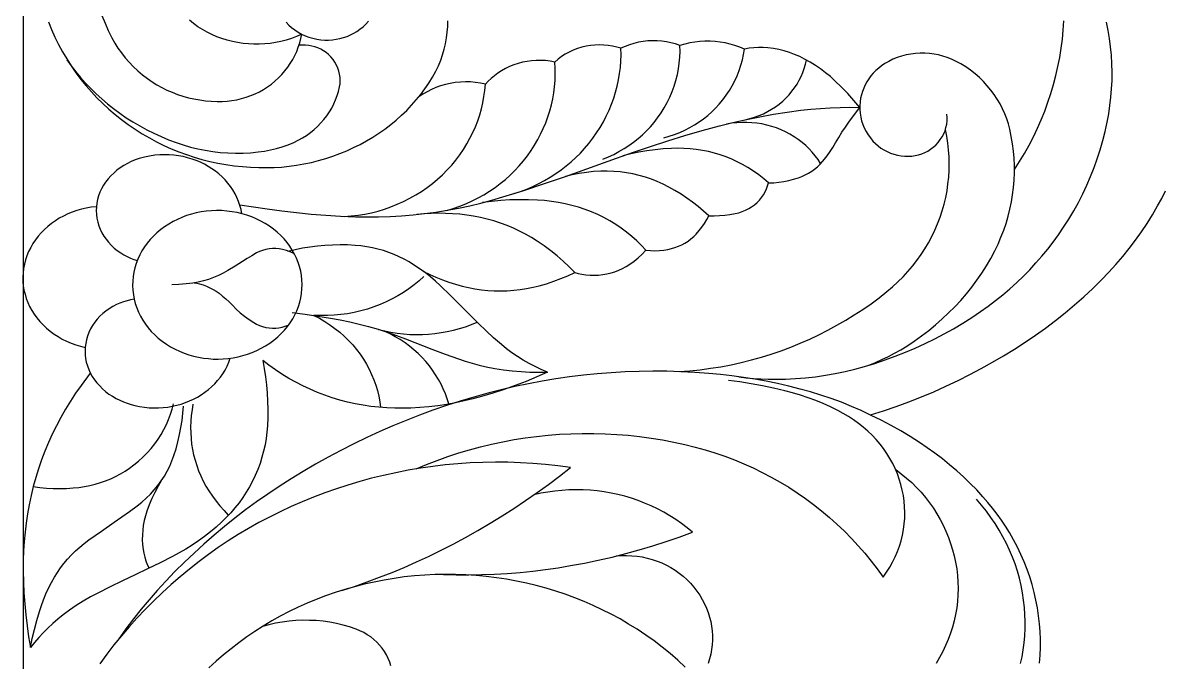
# Model space of a CAD drawing. Header units: millimetres. Extents: x 5940 to 9066, y 1327 to 3250.
# Drawn here: x 7742.9 to 8022.7, y 2785.8 to 2942.4 of the extents above; entities that cross this region are included whole.
import ezdxf

# ---------------------------------------------------------------- set-up
doc = ezdxf.new("R2010")
doc.units = ezdxf.units.MM
doc.layers.add('Default Layer', color=7, linetype='Continuous', lineweight=30)

msp = doc.modelspace()

# ---------------------------------------------------------------- linework, layer by layer
at = {"layer": 'Default Layer', "color": 18, "lineweight": 30, "true_color": 0x000000}
for points in [[(7743, 3127.92), (7743, 3125.28), (7743, 3125.28), (7743, 2881.54), (7743, 2881.54), (7743, 2878.29), (7743, 2878.29), (7743, 2834.91), (7743, 2834.91), (7743, 2544.54)], [(7749.24, 2942.62), (7749.98, 2940.76), (7750.79, 2938.92), (7751.68, 2937.1), (7752.64, 2935.32), (7753.67, 2933.56), (7754.77, 2931.84), (7755.93, 2930.16), (7757.17, 2928.51), (7757.17, 2928.51), (7758.41, 2926.97), (7759.72, 2925.47), (7761.08, 2924.02), (7762.5, 2922.62), (7763.98, 2921.26), (7765.52, 2919.95), (7767.1, 2918.7), (7768.74, 2917.49), (7770.44, 2916.34), (7772.18, 2915.24), (7773.96, 2914.2), (7773.96, 2914.2), (7775.7, 2913.26), (7777.48, 2912.39), (7779.29, 2911.58), (7781.13, 2910.83), (7783, 2910.15), (7784.9, 2909.53), (7786.82, 2908.97), (7788.76, 2908.48), (7790.73, 2908.06), (7792.71, 2907.7), (7794.71, 2907.41), (7796.73, 2907.19), (7798.75, 2907.03), (7800.79, 2906.95), (7800.79, 2906.95), (7802.64, 2906.93), (7804.5, 2906.98), (7806.35, 2907.09), (7808.19, 2907.27), (7810.02, 2907.52), (7811.83, 2907.84), (7813.63, 2908.23), (7815.42, 2908.68), (7815.42, 2908.68), (7817.18, 2909.19), (7818.92, 2909.77), (7820.62, 2910.4), (7822.3, 2911.09), (7823.95, 2911.83), (7825.56, 2912.63), (7827.14, 2913.49), (7828.68, 2914.4), (7828.68, 2914.4), (7830.2, 2915.37), (7831.66, 2916.4), (7833.08, 2917.47), (7834.44, 2918.59), (7835.75, 2919.76), (7837.01, 2920.97), (7838.21, 2922.23), (7839.35, 2923.53), (7840.44, 2924.86), (7841.46, 2926.24), (7842.42, 2927.65), (7843.32, 2929.1), (7844.15, 2930.58), (7844.15, 2930.58), (7844.78, 2931.89), (7845.34, 2933.22), (7845.81, 2934.57), (7846.22, 2935.93), (7846.54, 2937.3), (7846.79, 2938.69), (7846.96, 2940.08), (7847.06, 2941.47), (7847.08, 2942.87)], [(7762.32, 2944.19), (7763.06, 2942.35), (7763.87, 2940.52), (7764.75, 2938.71), (7764.75, 2938.71), (7765.46, 2937.45), (7766.24, 2936.21), (7767.09, 2935.02), (7768, 2933.86), (7768.97, 2932.75), (7770, 2931.68), (7771.1, 2930.65), (7772.25, 2929.67), (7773.46, 2928.75), (7773.46, 2928.75), (7774.59, 2927.96), (7775.76, 2927.23), (7776.97, 2926.56), (7778.22, 2925.95), (7779.5, 2925.39), (7780.8, 2924.89), (7782.13, 2924.45), (7783.49, 2924.07), (7784.87, 2923.76), (7786.27, 2923.51), (7787.68, 2923.31), (7789.11, 2923.19), (7790.55, 2923.13), (7790.55, 2923.13), (7791.76, 2923.14), (7792.97, 2923.22), (7794.17, 2923.37), (7795.35, 2923.57), (7796.51, 2923.85), (7797.65, 2924.18), (7798.76, 2924.57), (7799.85, 2925.02), (7800.9, 2925.54), (7801.92, 2926.1), (7802.9, 2926.73), (7803.83, 2927.41), (7804.72, 2928.14), (7804.72, 2928.14), (7805.58, 2928.93), (7806.39, 2929.76), (7807.14, 2930.63), (7807.84, 2931.52), (7808.48, 2932.45), (7809.06, 2933.41), (7809.58, 2934.39), (7810.04, 2935.4), (7810.44, 2936.42), (7810.78, 2937.47), (7811.05, 2938.54), (7811.26, 2939.62), (7811.26, 2939.62), (7810.02, 2939.07), (7808.76, 2938.59), (7807.47, 2938.19), (7806.17, 2937.84), (7804.86, 2937.57), (7803.53, 2937.37), (7802.2, 2937.23), (7800.87, 2937.16), (7799.53, 2937.16), (7798.2, 2937.23), (7796.88, 2937.36), (7795.57, 2937.55), (7794.27, 2937.81), (7792.98, 2938.14), (7791.72, 2938.53), (7790.48, 2938.99), (7789.27, 2939.51), (7788.08, 2940.1), (7786.93, 2940.75), (7785.82, 2941.46), (7784.75, 2942.23), (7784.75, 2942.23), (7783.74, 2943.04)], [(7985.97, 2906.44), (7987.23, 2908.41), (7988.43, 2910.41), (7989.56, 2912.44), (7990.62, 2914.49), (7991.61, 2916.57), (7992.54, 2918.67), (7993.39, 2920.8), (7994.18, 2922.94), (7994.9, 2925.11), (7995.54, 2927.3), (7996.12, 2929.5), (7996.62, 2931.72), (7996.62, 2931.72), (7997.05, 2933.94), (7997.41, 2936.16), (7997.71, 2938.4), (7997.93, 2940.63), (7998.09, 2942.88)], [(7807.42, 2942.55), (7808.08, 2941.87), (7808.79, 2941.23), (7809.56, 2940.65), (7810.37, 2940.13), (7811.22, 2939.66), (7812.11, 2939.25), (7813.04, 2938.91), (7814, 2938.62), (7814.98, 2938.4), (7815.98, 2938.25), (7815.98, 2938.25), (7816.92, 2938.19), (7817.86, 2938.19), (7818.79, 2938.25), (7819.71, 2938.37), (7820.62, 2938.56), (7821.51, 2938.8), (7822.37, 2939.09), (7823.21, 2939.45), (7824.02, 2939.86), (7824.8, 2940.32), (7825.54, 2940.84), (7825.54, 2940.84), (7826.3, 2941.45), (7827, 2942.11), (7827.64, 2942.8)], [(7918.41, 2855.71), (7920.2, 2855.49), (7921.99, 2855.31), (7923.79, 2855.19), (7925.6, 2855.12), (7927.41, 2855.09), (7927.41, 2855.09), (7929.87, 2855.14), (7932.33, 2855.26), (7934.77, 2855.46), (7937.21, 2855.73), (7939.64, 2856.08), (7942.05, 2856.5), (7944.44, 2856.99), (7946.81, 2857.56), (7949.17, 2858.21), (7949.17, 2858.21), (7951.73, 2858.99), (7954.26, 2859.83), (7956.76, 2860.74), (7959.23, 2861.71), (7961.66, 2862.75), (7964.06, 2863.84), (7966.43, 2865), (7968.75, 2866.21), (7971.04, 2867.49), (7973.28, 2868.82), (7975.48, 2870.21), (7977.63, 2871.66), (7977.63, 2871.66), (7979.51, 2873), (7981.33, 2874.38), (7983.11, 2875.8), (7984.84, 2877.27), (7986.52, 2878.79), (7988.15, 2880.34), (7989.72, 2881.94), (7991.24, 2883.58), (7992.71, 2885.26), (7994.12, 2886.97), (7995.47, 2888.72), (7996.77, 2890.51), (7998, 2892.33), (7998, 2892.33), (7999.28, 2894.34), (8000.48, 2896.37), (8001.62, 2898.43), (8002.68, 2900.52), (8003.68, 2902.64), (8004.61, 2904.78), (8005.47, 2906.94), (8006.26, 2909.12), (8006.97, 2911.33), (8007.61, 2913.55), (8008.18, 2915.79), (8008.68, 2918.05), (8008.68, 2918.05), (8009.06, 2920.09), (8009.37, 2922.14), (8009.61, 2924.19), (8009.78, 2926.24), (8009.87, 2928.3), (8009.89, 2930.35), (8009.84, 2932.4), (8009.72, 2934.45), (8009.52, 2936.49), (8009.25, 2938.53), (8008.92, 2940.56), (8008.51, 2942.57)], [(7885.09, 2909.01), (7886.44, 2909.57), (7887.76, 2910.19), (7889.03, 2910.87), (7890.27, 2911.6), (7891.46, 2912.37), (7892.61, 2913.2), (7893.72, 2914.07), (7894.77, 2914.99), (7895.78, 2915.96), (7896.73, 2916.97), (7897.63, 2918.02), (7898.47, 2919.11), (7898.47, 2919.11), (7899.33, 2920.34), (7900.12, 2921.61), (7900.83, 2922.9), (7901.48, 2924.22), (7902.05, 2925.56), (7902.56, 2926.92), (7902.98, 2928.31), (7903.34, 2929.71), (7903.61, 2931.12), (7903.82, 2932.55), (7903.94, 2933.98), (7903.99, 2935.42), (7903.96, 2936.87), (7903.96, 2936.87), (7902.87, 2937.24), (7901.76, 2937.53), (7900.64, 2937.76), (7899.5, 2937.92), (7898.36, 2938), (7897.21, 2938.01), (7896.07, 2937.96), (7894.94, 2937.83), (7893.81, 2937.64), (7892.71, 2937.37), (7891.62, 2937.04), (7890.55, 2936.63), (7889.51, 2936.16)], [(7900, 2914.24), (7901.34, 2914.62), (7902.64, 2915.07), (7903.92, 2915.57), (7905.16, 2916.13), (7906.37, 2916.75), (7907.53, 2917.41), (7908.66, 2918.14), (7909.74, 2918.91), (7910.78, 2919.73), (7911.77, 2920.6), (7912.71, 2921.51), (7913.6, 2922.47), (7913.6, 2922.47), (7914.5, 2923.56), (7915.34, 2924.68), (7916.11, 2925.83), (7916.81, 2927.01), (7917.45, 2928.22), (7918.02, 2929.46), (7918.51, 2930.72), (7918.93, 2932.01), (7919.28, 2933.31), (7919.56, 2934.63), (7919.76, 2935.96), (7919.76, 2935.96), (7918.62, 2936.45), (7917.45, 2936.87), (7916.26, 2937.22), (7915.05, 2937.5), (7913.83, 2937.71), (7912.59, 2937.85), (7911.35, 2937.92), (7910.1, 2937.92), (7908.86, 2937.85), (7907.62, 2937.71), (7906.39, 2937.5), (7905.17, 2937.22), (7903.96, 2936.87)], [(7753.73, 2933.35), (7754.78, 2931.87), (7755.89, 2930.43), (7757.05, 2929.02), (7758.27, 2927.65), (7759.55, 2926.31), (7760.88, 2925.02), (7762.25, 2923.77), (7763.68, 2922.57), (7765.16, 2921.4), (7765.16, 2921.4), (7766.7, 2920.26), (7768.28, 2919.17), (7769.91, 2918.13), (7771.58, 2917.15), (7773.28, 2916.22), (7775.03, 2915.35), (7776.81, 2914.54), (7778.62, 2913.78), (7780.47, 2913.08), (7780.47, 2913.08), (7782.22, 2912.49), (7784, 2911.98), (7785.8, 2911.54), (7787.62, 2911.18), (7789.45, 2910.89), (7791.3, 2910.68), (7793.15, 2910.54), (7795.02, 2910.48), (7796.88, 2910.5), (7798.75, 2910.6), (7800.62, 2910.77), (7800.62, 2910.77), (7802.12, 2910.98), (7803.61, 2911.26), (7805.08, 2911.62), (7806.52, 2912.04), (7807.93, 2912.54), (7809.31, 2913.11), (7809.31, 2913.11), (7810.4, 2913.63), (7811.45, 2914.21), (7812.45, 2914.84), (7813.41, 2915.53), (7814.32, 2916.26), (7815.18, 2917.04), (7815.98, 2917.87), (7816.73, 2918.74), (7816.73, 2918.74), (7817.42, 2919.65), (7818.05, 2920.58), (7818.62, 2921.54), (7819.13, 2922.53), (7819.58, 2923.54), (7819.96, 2924.57), (7820.28, 2925.62), (7820.53, 2926.69), (7820.53, 2926.69), (7820.66, 2927.48), (7820.7, 2928.26), (7820.67, 2929.05), (7820.56, 2929.82), (7820.38, 2930.58), (7820.12, 2931.32), (7819.8, 2932.05), (7819.4, 2932.74), (7818.94, 2933.41), (7818.4, 2934.04), (7817.81, 2934.64), (7817.81, 2934.64), (7817.23, 2935.12), (7816.6, 2935.56), (7815.94, 2935.93), (7815.24, 2936.25), (7814.51, 2936.52), (7813.76, 2936.72), (7812.99, 2936.86), (7812.21, 2936.95), (7811.42, 2936.96), (7810.62, 2936.92)], [(7796.08, 2897.86), (7802.78, 2896.85), (7802.78, 2896.85), (7806.36, 2896.35), (7809.96, 2895.92), (7813.57, 2895.56), (7817.18, 2895.27), (7820.81, 2895.05), (7824.43, 2894.9), (7824.43, 2894.9), (7827.27, 2894.85), (7830.1, 2894.87), (7832.92, 2894.97), (7835.74, 2895.13), (7838.55, 2895.36), (7841.36, 2895.67), (7844.15, 2896.04), (7846.93, 2896.49), (7849.69, 2897), (7852.44, 2897.58), (7855.16, 2898.24), (7857.87, 2898.96), (7860.56, 2899.75), (7860.56, 2899.75), (7865.7, 2901.37), (7870.81, 2903.05), (7875.89, 2904.8), (7875.89, 2904.8), (7888.42, 2909.24), (7888.42, 2909.24), (7892.59, 2910.7), (7896.78, 2912.11), (7900.98, 2913.48), (7900.98, 2913.48), (7905.19, 2914.78), (7909.41, 2916), (7913.67, 2917.16), (7913.67, 2917.16), (7916.95, 2917.99), (7920.25, 2918.74), (7923.57, 2919.41), (7926.91, 2920.01), (7930.26, 2920.54), (7933.63, 2920.98), (7933.63, 2920.98), (7936.02, 2921.25), (7938.42, 2921.45), (7940.82, 2921.6), (7943.23, 2921.69), (7945.64, 2921.73), (7948.05, 2921.7), (7948.05, 2921.7), (7946.62, 2923.4), (7945.13, 2925.06), (7943.58, 2926.67), (7941.97, 2928.23), (7941.97, 2928.23), (7940.84, 2929.23), (7939.67, 2930.19), (7938.44, 2931.1), (7937.18, 2931.96), (7935.87, 2932.78), (7934.52, 2933.53), (7934.52, 2933.53), (7933.32, 2934.13), (7932.09, 2934.66), (7930.83, 2935.13), (7929.53, 2935.52), (7928.22, 2935.85), (7926.88, 2936.1), (7925.52, 2936.29), (7925.52, 2936.29), (7924.36, 2936.38), (7923.2, 2936.39), (7922.05, 2936.32), (7920.9, 2936.18), (7919.76, 2935.96)], [(7863.31, 2900.58), (7864.88, 2901.11), (7866.41, 2901.7), (7867.91, 2902.34), (7869.38, 2903.04), (7870.8, 2903.8), (7872.19, 2904.61), (7873.53, 2905.47), (7874.83, 2906.38), (7876.09, 2907.34), (7877.29, 2908.35), (7878.45, 2909.4), (7879.56, 2910.5), (7880.61, 2911.65), (7881.61, 2912.84), (7881.61, 2912.84), (7882.6, 2914.13), (7883.53, 2915.45), (7884.4, 2916.8), (7885.2, 2918.18), (7885.93, 2919.58), (7886.6, 2921.01), (7887.2, 2922.46), (7887.73, 2923.93), (7888.2, 2925.41), (7888.6, 2926.91), (7888.93, 2928.43), (7889.19, 2929.96), (7889.37, 2931.5), (7889.49, 2933.05), (7889.54, 2934.6), (7889.51, 2936.16), (7889.51, 2936.16), (7888.48, 2936.46), (7887.43, 2936.7), (7886.37, 2936.87), (7885.29, 2936.97), (7884.22, 2937), (7883.14, 2936.96), (7882.06, 2936.85), (7880.99, 2936.68), (7880.99, 2936.68), (7879.91, 2936.41), (7878.85, 2936.08), (7877.82, 2935.69), (7876.83, 2935.23), (7875.88, 2934.71), (7874.98, 2934.14), (7874.12, 2933.5), (7873.31, 2932.81)], [(7950.27, 2858.53), (7951.9, 2859.19), (7953.49, 2859.9), (7955.05, 2860.66), (7956.59, 2861.47), (7958.09, 2862.33), (7959.55, 2863.23), (7959.55, 2863.23), (7961.4, 2864.45), (7963.2, 2865.73), (7964.94, 2867.06), (7966.62, 2868.44), (7968.25, 2869.87), (7969.82, 2871.34), (7971.33, 2872.86), (7972.78, 2874.43), (7974.17, 2876.04), (7975.5, 2877.69), (7976.76, 2879.39), (7977.95, 2881.12), (7979.08, 2882.89), (7980.14, 2884.69), (7981.13, 2886.53), (7981.13, 2886.53), (7981.93, 2888.19), (7982.66, 2889.88), (7983.32, 2891.58), (7983.91, 2893.29), (7984.42, 2895.03), (7984.86, 2896.77), (7985.23, 2898.53), (7985.52, 2900.3), (7985.74, 2902.07), (7985.89, 2903.86), (7985.96, 2905.64), (7985.96, 2907.43), (7985.88, 2909.22), (7985.73, 2911.01), (7985.5, 2912.79), (7985.19, 2914.57), (7984.82, 2916.35), (7984.82, 2916.35), (7984.47, 2917.63), (7984.06, 2918.89), (7983.58, 2920.13), (7983.03, 2921.34), (7982.42, 2922.54), (7981.73, 2923.7), (7980.99, 2924.83), (7980.18, 2925.94), (7980.18, 2925.94), (7979.3, 2927), (7978.36, 2928.02), (7977.36, 2928.99), (7976.3, 2929.91), (7975.18, 2930.78), (7974.02, 2931.59), (7972.8, 2932.35), (7971.53, 2933.04), (7971.53, 2933.04), (7970.53, 2933.51), (7969.49, 2933.92), (7968.43, 2934.26), (7967.35, 2934.54), (7966.25, 2934.75), (7965.13, 2934.9), (7964, 2934.98), (7962.86, 2934.99), (7962.86, 2934.99), (7961.7, 2934.92), (7960.55, 2934.77), (7959.42, 2934.55), (7958.31, 2934.26), (7957.23, 2933.9), (7956.18, 2933.47), (7955.16, 2932.97), (7954.19, 2932.41), (7954.19, 2932.41), (7953.41, 2931.9), (7952.69, 2931.34), (7952.01, 2930.74), (7951.37, 2930.1), (7950.79, 2929.42), (7950.27, 2928.71), (7950.27, 2928.71), (7949.8, 2927.97), (7949.38, 2927.2), (7949.02, 2926.42), (7948.71, 2925.61), (7948.45, 2924.79), (7948.26, 2923.96), (7948.26, 2923.96), (7948.11, 2923.03), (7948.04, 2922.09), (7948.04, 2921.16), (7948.12, 2920.24), (7948.27, 2919.32), (7948.49, 2918.42), (7948.78, 2917.53), (7949.15, 2916.66), (7949.58, 2915.81), (7950.08, 2914.99), (7950.65, 2914.2), (7951.28, 2913.44), (7951.28, 2913.44), (7951.88, 2912.82), (7952.53, 2912.26), (7953.23, 2911.74), (7953.98, 2911.28), (7954.76, 2910.87), (7955.58, 2910.52), (7956.43, 2910.23), (7957.31, 2910), (7958.21, 2909.84), (7958.21, 2909.84), (7959.07, 2909.75), (7959.92, 2909.73), (7960.77, 2909.78), (7961.61, 2909.9), (7962.42, 2910.08), (7963.22, 2910.33), (7963.98, 2910.64), (7964.72, 2911.01), (7965.41, 2911.44), (7966.06, 2911.93), (7966.67, 2912.48), (7966.67, 2912.48), (7967.26, 2913.11), (7967.78, 2913.79), (7968.23, 2914.5), (7968.62, 2915.23), (7968.94, 2915.99), (7969.18, 2916.77), (7969.35, 2917.57), (7969.44, 2918.37), (7969.46, 2919.19), (7969.4, 2920.01)], [(7846.8, 2896.47), (7848.41, 2896.95), (7849.99, 2897.5), (7851.53, 2898.11), (7853.04, 2898.78), (7854.51, 2899.51), (7855.93, 2900.31), (7857.32, 2901.15), (7858.65, 2902.06), (7859.94, 2903.02), (7861.18, 2904.03), (7862.37, 2905.09), (7863.5, 2906.21), (7864.57, 2907.37), (7864.57, 2907.37), (7865.6, 2908.6), (7866.57, 2909.85), (7867.48, 2911.14), (7868.33, 2912.45), (7869.11, 2913.79), (7869.83, 2915.16), (7870.49, 2916.54), (7871.08, 2917.95), (7871.61, 2919.38), (7872.07, 2920.83), (7872.46, 2922.29), (7872.79, 2923.77), (7873.05, 2925.25), (7873.24, 2926.75), (7873.36, 2928.26), (7873.41, 2929.77), (7873.39, 2931.29), (7873.31, 2932.81), (7873.31, 2932.81), (7872.17, 2933.01), (7871.03, 2933.14), (7869.89, 2933.2), (7868.76, 2933.18), (7867.62, 2933.1), (7866.51, 2932.95), (7865.4, 2932.73), (7864.32, 2932.45), (7863.25, 2932.1), (7862.22, 2931.69), (7861.21, 2931.21), (7860.24, 2930.67), (7859.31, 2930.07), (7859.31, 2930.07), (7858.49, 2929.46), (7857.71, 2928.81), (7856.98, 2928.13), (7856.29, 2927.4)], [(7919.99, 2918.68), (7921.14, 2918.95), (7922.27, 2919.29), (7923.36, 2919.69), (7924.42, 2920.14), (7925.45, 2920.65), (7926.44, 2921.22), (7927.39, 2921.84), (7928.3, 2922.51), (7929.16, 2923.23), (7929.97, 2924), (7929.97, 2924), (7930.73, 2924.8), (7931.43, 2925.64), (7932.08, 2926.51), (7932.67, 2927.41), (7933.2, 2928.33), (7933.68, 2929.28), (7934.1, 2930.25), (7934.46, 2931.24), (7934.76, 2932.25), (7934.99, 2933.28)], [(7821.76, 2894.99), (7823.43, 2895.11), (7825.1, 2895.3), (7826.75, 2895.57), (7828.38, 2895.9), (7829.99, 2896.31), (7831.58, 2896.79), (7833.14, 2897.33), (7834.68, 2897.95), (7834.68, 2897.95), (7836.23, 2898.65), (7837.74, 2899.42), (7839.21, 2900.24), (7840.63, 2901.13), (7842, 2902.07), (7843.32, 2903.06), (7844.58, 2904.11), (7845.79, 2905.21), (7846.94, 2906.36), (7848.03, 2907.55), (7849.06, 2908.8), (7850.02, 2910.08), (7850.02, 2910.08), (7850.92, 2911.4), (7851.75, 2912.75), (7852.51, 2914.13), (7853.21, 2915.53), (7853.83, 2916.95), (7854.4, 2918.39), (7854.89, 2919.86), (7855.31, 2921.34), (7855.66, 2922.84), (7855.94, 2924.35), (7856.15, 2925.87), (7856.29, 2927.4), (7856.29, 2927.4), (7855.08, 2927.65), (7853.85, 2927.82), (7852.62, 2927.92), (7851.38, 2927.95), (7850.15, 2927.9), (7848.91, 2927.77), (7847.69, 2927.57), (7847.69, 2927.57), (7846.49, 2927.29), (7845.31, 2926.95), (7844.16, 2926.54), (7843.05, 2926.06), (7841.98, 2925.52), (7840.94, 2924.92), (7839.96, 2924.25)], [(7925.71, 2903.2), (7926.95, 2903.25), (7928.19, 2903.36), (7929.41, 2903.54), (7930.63, 2903.78), (7931.82, 2904.08), (7932.99, 2904.45), (7932.99, 2904.45), (7933.86, 2904.78), (7934.7, 2905.16), (7935.5, 2905.59), (7936.26, 2906.07), (7936.99, 2906.59), (7937.67, 2907.16), (7938.31, 2907.77), (7938.9, 2908.42), (7938.9, 2908.42), (7939.79, 2909.52), (7940.63, 2910.66), (7941.41, 2911.83), (7942.13, 2913.02), (7942.13, 2913.02), (7942.89, 2914.32), (7943.68, 2915.6), (7944.51, 2916.86), (7944.51, 2916.86), (7945.38, 2918.09), (7946.26, 2919.3), (7946.26, 2919.3), (7948.05, 2921.7)], [(7938.45, 2907.93), (7937.83, 2908.89), (7937.15, 2909.8), (7936.41, 2910.69), (7935.63, 2911.53), (7934.79, 2912.34), (7933.9, 2913.11), (7932.96, 2913.84), (7932.96, 2913.84), (7931.96, 2914.52), (7930.93, 2915.15), (7929.86, 2915.72), (7928.75, 2916.22), (7927.62, 2916.67), (7926.46, 2917.05), (7925.27, 2917.37), (7924.07, 2917.63), (7922.85, 2917.83), (7921.62, 2917.95), (7920.38, 2918.02), (7919.14, 2918.02), (7917.89, 2917.95), (7916.64, 2917.81), (7915.4, 2917.6)], [(7903.79, 2856.99), (7906.36, 2857.18), (7908.92, 2857.44), (7911.47, 2857.78), (7914, 2858.18), (7916.51, 2858.66), (7919, 2859.21), (7921.48, 2859.82), (7923.93, 2860.51), (7926.35, 2861.26), (7928.75, 2862.08), (7931.13, 2862.97), (7931.13, 2862.97), (7933.46, 2863.93), (7935.77, 2864.94), (7938.03, 2866.01), (7940.26, 2867.13), (7942.45, 2868.32), (7944.6, 2869.56), (7946.71, 2870.85), (7948.78, 2872.2), (7950.8, 2873.6), (7952.77, 2875.05), (7954.7, 2876.56), (7954.7, 2876.56), (7956.08, 2877.72), (7957.39, 2878.94), (7958.65, 2880.19), (7959.85, 2881.49), (7960.99, 2882.83), (7962.06, 2884.2), (7963.08, 2885.62), (7964.02, 2887.06), (7964.9, 2888.54), (7965.72, 2890.06), (7966.46, 2891.6), (7967.13, 2893.17), (7967.74, 2894.77), (7967.74, 2894.77), (7968.27, 2896.38), (7968.73, 2898.01), (7969.11, 2899.64), (7969.43, 2901.29), (7969.67, 2902.95), (7969.85, 2904.61), (7969.95, 2906.28), (7969.98, 2907.95), (7969.93, 2909.62), (7969.82, 2911.29), (7969.63, 2912.95), (7969.37, 2914.61), (7969.04, 2916.27)], [(7796.6, 2895.64), (7796.39, 2896.68), (7796.12, 2897.69), (7795.78, 2898.68), (7795.38, 2899.64), (7794.92, 2900.56), (7794.39, 2901.46), (7793.81, 2902.32), (7793.18, 2903.14), (7792.49, 2903.93), (7791.75, 2904.68), (7790.97, 2905.38), (7790.14, 2906.05), (7789.27, 2906.67), (7788.36, 2907.24), (7787.42, 2907.77), (7786.44, 2908.24), (7785.42, 2908.67), (7784.38, 2909.04), (7783.31, 2909.36), (7782.22, 2909.63), (7781.1, 2909.84), (7779.96, 2909.98), (7778.81, 2910.07), (7777.64, 2910.1), (7776.46, 2910.06), (7775.27, 2909.95), (7775.27, 2909.95), (7773.97, 2909.76), (7772.7, 2909.5), (7771.45, 2909.16), (7771.45, 2909.16), (7770.45, 2908.81), (7769.48, 2908.41), (7768.54, 2907.95), (7767.64, 2907.44), (7766.78, 2906.88), (7765.96, 2906.28), (7765.19, 2905.62), (7764.47, 2904.92), (7763.8, 2904.18), (7763.8, 2904.18), (7763.2, 2903.41), (7762.66, 2902.61), (7762.2, 2901.78), (7761.81, 2900.92), (7761.48, 2900.05), (7761.23, 2899.15), (7761.05, 2898.24), (7760.94, 2897.33), (7760.91, 2896.4), (7760.96, 2895.47), (7761.08, 2894.54), (7761.08, 2894.54), (7761.27, 2893.62), (7761.54, 2892.72), (7761.88, 2891.85), (7762.29, 2891), (7762.77, 2890.18), (7763.31, 2889.39), (7763.91, 2888.64), (7764.57, 2887.92), (7765.3, 2887.25), (7766.07, 2886.62), (7766.91, 2886.04), (7766.91, 2886.04), (7767.67, 2885.58), (7768.46, 2885.16), (7769.28, 2884.79), (7770.12, 2884.46), (7770.99, 2884.18)], [(7911.03, 2895.16), (7912.34, 2895.14), (7913.64, 2895.18), (7914.95, 2895.28), (7916.24, 2895.45), (7917.52, 2895.68), (7917.52, 2895.68), (7918.39, 2895.89), (7919.24, 2896.17), (7920.05, 2896.5), (7920.82, 2896.89), (7921.55, 2897.34), (7922.23, 2897.84), (7922.87, 2898.39), (7923.45, 2898.99), (7923.98, 2899.63), (7924.45, 2900.31), (7924.45, 2900.31), (7924.84, 2901), (7925.19, 2901.72), (7925.47, 2902.45), (7925.71, 2903.2), (7925.71, 2903.2), (7924.51, 2904.22), (7923.27, 2905.2), (7921.97, 2906.11), (7920.62, 2906.98), (7920.62, 2906.98), (7919.33, 2907.72), (7918.01, 2908.39), (7916.66, 2909.01), (7915.27, 2909.57), (7913.86, 2910.06), (7912.42, 2910.49), (7910.96, 2910.85), (7909.48, 2911.15), (7907.98, 2911.39), (7906.47, 2911.55), (7904.95, 2911.65), (7903.42, 2911.69), (7901.89, 2911.65), (7901.89, 2911.65), (7899.87, 2911.52), (7897.87, 2911.32), (7895.88, 2911.05), (7893.9, 2910.7), (7891.94, 2910.28), (7890, 2909.79)], [(7895.61, 2886.69), (7896.72, 2886.61), (7897.83, 2886.59), (7898.94, 2886.64), (7900.05, 2886.74), (7900.05, 2886.74), (7900.97, 2886.88), (7901.87, 2887.09), (7902.75, 2887.35), (7903.6, 2887.67), (7904.42, 2888.04), (7905.21, 2888.47), (7905.96, 2888.94), (7906.67, 2889.47), (7907.34, 2890.05), (7907.95, 2890.67), (7907.95, 2890.67), (7908.68, 2891.5), (7909.35, 2892.37), (7909.97, 2893.28), (7910.53, 2894.21), (7911.03, 2895.16), (7911.03, 2895.16), (7909.76, 2896.31), (7908.45, 2897.4), (7907.09, 2898.46), (7905.69, 2899.46), (7904.25, 2900.42), (7902.76, 2901.33), (7901.24, 2902.19), (7901.24, 2902.19), (7899.86, 2902.9), (7898.43, 2903.54), (7896.98, 2904.11), (7895.5, 2904.6), (7893.98, 2905.03), (7892.45, 2905.38), (7890.9, 2905.67), (7889.33, 2905.87), (7887.74, 2906.01), (7886.15, 2906.07), (7884.55, 2906.05), (7884.55, 2906.05), (7882.79, 2905.95), (7881.04, 2905.78), (7879.31, 2905.53), (7877.59, 2905.2), (7875.89, 2904.8)], [(7950.69, 2846.37), (7953.85, 2847.37), (7956.98, 2848.44), (7960.08, 2849.57), (7963.15, 2850.78), (7966.18, 2852.05), (7969.17, 2853.39), (7972.13, 2854.79), (7975.05, 2856.26), (7975.05, 2856.26), (7977.83, 2857.74), (7980.58, 2859.27), (7983.29, 2860.85), (7985.96, 2862.49), (7985.96, 2862.49), (7988.55, 2864.15), (7991.09, 2865.87), (7993.57, 2867.65), (7996.01, 2869.48), (7998.38, 2871.37), (8000.7, 2873.32), (8002.97, 2875.31), (8005.17, 2877.36), (8007.31, 2879.46), (8007.31, 2879.46), (8009.1, 2881.31), (8010.83, 2883.2), (8012.49, 2885.14), (8014.09, 2887.11), (8015.62, 2889.13), (8017.08, 2891.18), (8018.48, 2893.27), (8019.8, 2895.4), (8021.06, 2897.56), (8021.06, 2897.56), (8022.06, 2899.41), (8022.99, 2901.27)], [(7878.18, 2881.26), (7879.03, 2881.04), (7879.9, 2880.86), (7879.9, 2880.86), (7880.93, 2880.7), (7881.97, 2880.61), (7883.01, 2880.59), (7884.04, 2880.63), (7885.07, 2880.74), (7886.08, 2880.91), (7887.08, 2881.15), (7888.05, 2881.45), (7889, 2881.81), (7889.92, 2882.24), (7890.81, 2882.72), (7891.66, 2883.27), (7891.66, 2883.27), (7892.72, 2884.05), (7893.74, 2884.88), (7894.7, 2885.77), (7895.61, 2886.69), (7895.61, 2886.69), (7894.52, 2887.88), (7893.37, 2889.02), (7892.17, 2890.1), (7890.9, 2891.13), (7889.59, 2892.11), (7888.22, 2893.03), (7886.8, 2893.89), (7885.34, 2894.69), (7883.83, 2895.43), (7882.28, 2896.11), (7882.28, 2896.11), (7880.71, 2896.71), (7879.11, 2897.24), (7877.49, 2897.7), (7875.84, 2898.09), (7874.18, 2898.42), (7872.5, 2898.68), (7870.8, 2898.87), (7869.1, 2898.99), (7869.1, 2898.99), (7866.83, 2899.07), (7864.57, 2899.08), (7862.3, 2899.01), (7860.04, 2898.87), (7857.79, 2898.65), (7855.54, 2898.37)], [(7760.9, 2897.37), (7759.68, 2897.22), (7758.47, 2897.02), (7757.3, 2896.75), (7756.15, 2896.42), (7755.02, 2896.03), (7753.93, 2895.58), (7752.88, 2895.08), (7751.86, 2894.52), (7750.89, 2893.91), (7749.95, 2893.26), (7749.06, 2892.55), (7748.22, 2891.8), (7747.43, 2891), (7746.7, 2890.16), (7746.02, 2889.27), (7745.4, 2888.35), (7744.84, 2887.39), (7744.34, 2886.39), (7744.34, 2886.39), (7743.91, 2885.37), (7743.56, 2884.33), (7743.29, 2883.28), (7743.09, 2882.23), (7742.97, 2881.17), (7742.92, 2880.11), (7742.94, 2879.05), (7743.04, 2878), (7743.2, 2876.95), (7743.45, 2875.92), (7743.76, 2874.9), (7744.14, 2873.89), (7744.59, 2872.91), (7745.11, 2871.95), (7745.7, 2871.01), (7746.36, 2870.11), (7747.09, 2869.23), (7747.88, 2868.4), (7747.88, 2868.4), (7748.73, 2867.61), (7749.62, 2866.87), (7750.56, 2866.17), (7751.55, 2865.54), (7752.57, 2864.95), (7753.64, 2864.42), (7754.74, 2863.95), (7755.87, 2863.54), (7757.03, 2863.18), (7758.21, 2862.89)], [(7790.4, 2896.42), (7789.14, 2896.38), (7787.89, 2896.27), (7786.66, 2896.09), (7785.44, 2895.85), (7784.24, 2895.55), (7783.07, 2895.18), (7781.92, 2894.76), (7780.81, 2894.27), (7779.73, 2893.73), (7778.68, 2893.13), (7777.68, 2892.47), (7776.72, 2891.76), (7775.8, 2891), (7775.8, 2891), (7774.93, 2890.18), (7774.13, 2889.33), (7773.39, 2888.43), (7772.72, 2887.5), (7772.11, 2886.54), (7771.57, 2885.55), (7771.11, 2884.53), (7770.71, 2883.49), (7770.38, 2882.43), (7770.13, 2881.35), (7769.95, 2880.26), (7769.85, 2879.15), (7769.82, 2878.03), (7769.82, 2878.03), (7769.88, 2876.92), (7770.01, 2875.81), (7770.21, 2874.72), (7770.49, 2873.65), (7770.84, 2872.59), (7771.27, 2871.56), (7771.76, 2870.55), (7772.32, 2869.57), (7772.95, 2868.62), (7773.65, 2867.7), (7774.41, 2866.82), (7775.23, 2865.98), (7776.12, 2865.19), (7776.12, 2865.19), (7777.09, 2864.41), (7778.1, 2863.7), (7779.14, 2863.06), (7780.22, 2862.47), (7781.32, 2861.95), (7782.45, 2861.5), (7783.61, 2861.1), (7784.78, 2860.77), (7785.97, 2860.5), (7787.18, 2860.29), (7788.39, 2860.15), (7789.6, 2860.06), (7790.83, 2860.04), (7792.04, 2860.09), (7793.26, 2860.19), (7794.47, 2860.36), (7795.67, 2860.59), (7796.85, 2860.88), (7798.01, 2861.24), (7799.16, 2861.66), (7800.28, 2862.14), (7801.37, 2862.68), (7802.43, 2863.28), (7803.46, 2863.95), (7804.45, 2864.68), (7805.4, 2865.47), (7805.4, 2865.47), (7806.26, 2866.28), (7807.06, 2867.13), (7807.79, 2868.01), (7808.46, 2868.93), (7809.06, 2869.89), (7809.6, 2870.87), (7810.07, 2871.88), (7810.47, 2872.91), (7810.8, 2873.96), (7811.05, 2875.03), (7811.24, 2876.12), (7811.34, 2877.22), (7811.38, 2878.32), (7811.38, 2878.32), (7811.33, 2879.43), (7811.21, 2880.53), (7811.02, 2881.61), (7810.75, 2882.68), (7810.41, 2883.73), (7810, 2884.76), (7809.52, 2885.76), (7808.97, 2886.74), (7808.35, 2887.69), (7807.68, 2888.6), (7806.93, 2889.48), (7806.13, 2890.32), (7805.26, 2891.12), (7805.26, 2891.12), (7804.32, 2891.89), (7803.34, 2892.6), (7802.31, 2893.25), (7801.25, 2893.85), (7800.14, 2894.39), (7799.01, 2894.86), (7797.84, 2895.28), (7796.65, 2895.63), (7795.43, 2895.92), (7794.2, 2896.15), (7792.95, 2896.31), (7791.68, 2896.4), (7790.4, 2896.42)], [(7841.12, 2881.47), (7842.64, 2880.75), (7844.18, 2880.08), (7845.76, 2879.47), (7847.35, 2878.9), (7848.98, 2878.39), (7850.62, 2877.94), (7850.62, 2877.94), (7852.17, 2877.57), (7853.73, 2877.27), (7855.31, 2877.04), (7856.89, 2876.88), (7858.48, 2876.78), (7860.07, 2876.75), (7861.66, 2876.79), (7863.24, 2876.9), (7864.82, 2877.07), (7866.39, 2877.31), (7867.96, 2877.62), (7869.5, 2877.99), (7869.5, 2877.99), (7871.3, 2878.51), (7873.07, 2879.1), (7874.81, 2879.75), (7876.51, 2880.47), (7878.18, 2881.26), (7878.18, 2881.26), (7876.79, 2882.67), (7875.35, 2884.02), (7873.84, 2885.32), (7872.29, 2886.57), (7870.68, 2887.77), (7869.01, 2888.92), (7869.01, 2888.92), (7867.6, 2889.81), (7866.15, 2890.64), (7864.67, 2891.41), (7863.15, 2892.12), (7861.59, 2892.77), (7860.01, 2893.35), (7858.39, 2893.88), (7856.75, 2894.34), (7855.09, 2894.73), (7853.41, 2895.06), (7851.71, 2895.33), (7849.99, 2895.52), (7849.99, 2895.52), (7848.24, 2895.66), (7846.49, 2895.74), (7844.74, 2895.76), (7842.99, 2895.72), (7841.24, 2895.62), (7839.49, 2895.46)], [(7809.36, 2885.91), (7808.47, 2886.3), (7807.55, 2886.63), (7806.6, 2886.88), (7806.6, 2886.88), (7805.77, 2887.03), (7804.95, 2887.1), (7804.12, 2887.1), (7803.3, 2887.03), (7802.49, 2886.88), (7801.7, 2886.67), (7800.94, 2886.38), (7800.2, 2886.03), (7800.2, 2886.03), (7799.03, 2885.37), (7797.88, 2884.69), (7796.76, 2883.98), (7796.76, 2883.98), (7794.96, 2882.82), (7793.13, 2881.7), (7793.13, 2881.7), (7792.02, 2881.07), (7790.86, 2880.51), (7789.67, 2880.01), (7788.45, 2879.57), (7787.2, 2879.2), (7785.92, 2878.9), (7784.62, 2878.67), (7784.62, 2878.67), (7782.91, 2878.45), (7781.19, 2878.31), (7779.47, 2878.24)], [(7808.96, 2871.45), (7812.09, 2871.04), (7815.21, 2870.58), (7818.33, 2870.08), (7818.33, 2870.08), (7820.69, 2869.65), (7823.04, 2869.16), (7825.37, 2868.61), (7827.68, 2868), (7829.97, 2867.33), (7832.24, 2866.61), (7834.49, 2865.83), (7836.71, 2865), (7836.71, 2865), (7843.2, 2862.47), (7843.2, 2862.47), (7846.44, 2861.24), (7849.72, 2860.07), (7849.72, 2860.07), (7851.37, 2859.53), (7853.05, 2859.03), (7854.74, 2858.58), (7856.44, 2858.18), (7856.44, 2858.18), (7858.57, 2857.77), (7860.71, 2857.43), (7862.86, 2857.17), (7865.02, 2856.98), (7867.19, 2856.86), (7869.36, 2856.82), (7871.54, 2856.85), (7871.54, 2856.85), (7869.98, 2857.49), (7868.46, 2858.2), (7866.98, 2858.96), (7865.55, 2859.78), (7864.15, 2860.65), (7862.8, 2861.58), (7861.49, 2862.56), (7860.23, 2863.6), (7860.23, 2863.6), (7858.31, 2865.28), (7856.44, 2867), (7854.6, 2868.76), (7852.82, 2870.56), (7852.82, 2870.56), (7850.31, 2873.1), (7847.76, 2875.61), (7845.18, 2878.1), (7845.18, 2878.1), (7844.02, 2879.16), (7842.81, 2880.18), (7841.57, 2881.16), (7840.28, 2882.09), (7838.95, 2882.98), (7837.58, 2883.83), (7837.58, 2883.83), (7836.39, 2884.5), (7835.16, 2885.12), (7833.89, 2885.68), (7832.6, 2886.18), (7831.28, 2886.62), (7829.94, 2887), (7828.58, 2887.31), (7827.19, 2887.57), (7825.8, 2887.76), (7824.38, 2887.89), (7824.38, 2887.89), (7822.53, 2887.99), (7820.67, 2888.02), (7818.81, 2887.98), (7816.96, 2887.88), (7815.11, 2887.72), (7813.28, 2887.49), (7811.45, 2887.19), (7809.64, 2886.84), (7807.84, 2886.42)], [(7784.93, 2878.73), (7785.26, 2878.7), (7785.6, 2878.65), (7785.6, 2878.65), (7786.25, 2878.5), (7786.25, 2878.5), (7787.11, 2878.23), (7787.95, 2877.91), (7788.76, 2877.53), (7788.76, 2877.53), (7789.53, 2877.11), (7790.28, 2876.65), (7791, 2876.15), (7791, 2876.15), (7791.88, 2875.48), (7792.71, 2874.77), (7793.51, 2874.03), (7794.27, 2873.25), (7794.27, 2873.25), (7795.21, 2872.3), (7796.21, 2871.39), (7797.26, 2870.53), (7798.37, 2869.72), (7799.52, 2868.97), (7799.52, 2868.97), (7800.22, 2868.59), (7800.94, 2868.26), (7801.7, 2868), (7802.49, 2867.81), (7803.29, 2867.68), (7803.29, 2867.68), (7804.09, 2867.63), (7804.89, 2867.64), (7805.68, 2867.72), (7806.46, 2867.86), (7807.22, 2868.07), (7807.96, 2868.34)], [(7841.2, 2880.26), (7840.02, 2879.21), (7838.8, 2878.21), (7837.52, 2877.27), (7836.19, 2876.38), (7834.82, 2875.55), (7833.41, 2874.78), (7831.95, 2874.07), (7830.46, 2873.42), (7828.93, 2872.83), (7828.93, 2872.83), (7827.36, 2872.3), (7825.77, 2871.85), (7824.16, 2871.47), (7822.53, 2871.16), (7820.89, 2870.93), (7819.23, 2870.77), (7817.57, 2870.69), (7815.9, 2870.68), (7814.23, 2870.74), (7814.23, 2870.74), (7815.6, 2870.03), (7816.92, 2869.26), (7818.19, 2868.44), (7819.41, 2867.56), (7820.58, 2866.63), (7821.7, 2865.65), (7822.76, 2864.62), (7823.76, 2863.54), (7824.69, 2862.41), (7825.57, 2861.25), (7825.57, 2861.25), (7826.38, 2860.05), (7827.12, 2858.82), (7827.79, 2857.56), (7828.4, 2856.28), (7828.94, 2854.98), (7829.42, 2853.65), (7829.82, 2852.31), (7830.15, 2850.95), (7830.42, 2849.58), (7830.61, 2848.2)], [(7770.24, 2874.74), (7769.34, 2874.57), (7768.45, 2874.35), (7767.58, 2874.07), (7766.73, 2873.76), (7765.9, 2873.39), (7765.9, 2873.39), (7764.98, 2872.92), (7764.11, 2872.39), (7763.29, 2871.82), (7762.52, 2871.19), (7761.81, 2870.52), (7761.15, 2869.8), (7760.54, 2869.05), (7760, 2868.26), (7759.53, 2867.43), (7759.12, 2866.58), (7758.78, 2865.69), (7758.78, 2865.69), (7758.51, 2864.78), (7758.32, 2863.87), (7758.2, 2862.95), (7758.16, 2862.03), (7758.2, 2861.11), (7758.3, 2860.19), (7758.48, 2859.28), (7758.74, 2858.39), (7759.06, 2857.51), (7759.46, 2856.65), (7759.93, 2855.81), (7759.93, 2855.81), (7760.48, 2854.99), (7761.09, 2854.21), (7761.75, 2853.47), (7762.46, 2852.77), (7763.22, 2852.11), (7764.03, 2851.49), (7764.89, 2850.93), (7765.79, 2850.41), (7766.72, 2849.95), (7766.72, 2849.95), (7767.61, 2849.57), (7768.51, 2849.24), (7769.43, 2848.94), (7770.37, 2848.69), (7770.37, 2848.69), (7771.53, 2848.44), (7772.7, 2848.26), (7773.86, 2848.14), (7775.02, 2848.09), (7776.17, 2848.09), (7777.31, 2848.16), (7778.44, 2848.29), (7779.55, 2848.48), (7780.64, 2848.72), (7781.71, 2849.02), (7782.76, 2849.37), (7783.78, 2849.78), (7784.77, 2850.24), (7785.73, 2850.74), (7786.66, 2851.3), (7787.55, 2851.9), (7788.39, 2852.56), (7789.2, 2853.25), (7789.96, 2853.99), (7790.67, 2854.77), (7791.33, 2855.59), (7791.94, 2856.45), (7792.49, 2857.35), (7792.98, 2858.29), (7793.41, 2859.26), (7793.77, 2860.27)], [(7847.29, 2849.05), (7846.92, 2850.3), (7846.48, 2851.53), (7845.97, 2852.74), (7845.41, 2853.92), (7844.78, 2855.08), (7844.1, 2856.22), (7843.35, 2857.33), (7842.55, 2858.4), (7841.69, 2859.45), (7841.69, 2859.45), (7840.78, 2860.46), (7839.81, 2861.42), (7838.78, 2862.34), (7837.71, 2863.22), (7836.59, 2864.04), (7835.42, 2864.81), (7834.2, 2865.53), (7832.95, 2866.2), (7831.66, 2866.81)], [(7871.54, 2856.85), (7868.91, 2855.69), (7866.26, 2854.59), (7863.57, 2853.56), (7860.85, 2852.6), (7858.1, 2851.7), (7855.33, 2850.87), (7855.33, 2850.87), (7853.22, 2850.29), (7851.09, 2849.79), (7848.95, 2849.34), (7846.8, 2848.95), (7844.62, 2848.63), (7842.44, 2848.37), (7840.25, 2848.17), (7838.05, 2848.04), (7838.05, 2848.04), (7836.08, 2847.98), (7834.11, 2847.99), (7832.15, 2848.07), (7830.19, 2848.23), (7828.25, 2848.45), (7826.32, 2848.74), (7824.4, 2849.09), (7822.5, 2849.52), (7820.62, 2850.01), (7818.76, 2850.57), (7816.93, 2851.19), (7815.12, 2851.88), (7813.34, 2852.64), (7813.34, 2852.64), (7811.56, 2853.48), (7809.81, 2854.37), (7808.1, 2855.32), (7806.43, 2856.33), (7804.81, 2857.4), (7803.24, 2858.52), (7801.71, 2859.69), (7801.71, 2859.69), (7802.08, 2857.71), (7802.39, 2855.72), (7802.63, 2853.73), (7802.81, 2851.73), (7802.92, 2849.73), (7802.97, 2847.72), (7802.96, 2845.72), (7802.88, 2843.71), (7802.88, 2843.71), (7802.75, 2842.15), (7802.55, 2840.59), (7802.29, 2839.05), (7801.94, 2837.51), (7801.53, 2835.99), (7801.05, 2834.49), (7800.5, 2833), (7799.88, 2831.53), (7799.88, 2831.53), (7799.21, 2830.13), (7798.47, 2828.77), (7797.68, 2827.43), (7796.82, 2826.12), (7795.9, 2824.84), (7794.91, 2823.6), (7793.87, 2822.4), (7792.78, 2821.24), (7791.62, 2820.11), (7791.62, 2820.11), (7790.28, 2818.89), (7788.88, 2817.72), (7787.44, 2816.6), (7785.95, 2815.52), (7784.42, 2814.49), (7782.85, 2813.5), (7781.24, 2812.57), (7779.6, 2811.69), (7779.6, 2811.69), (7776.56, 2810.15), (7773.51, 2808.66), (7770.43, 2807.2), (7770.43, 2807.2), (7767.36, 2805.74), (7764.31, 2804.25), (7761.28, 2802.73), (7761.28, 2802.73), (7759.49, 2801.77), (7757.74, 2800.75), (7756.03, 2799.68), (7754.38, 2798.55), (7752.78, 2797.36), (7752.78, 2797.36), (7751.49, 2796.34), (7750.26, 2795.27), (7749.07, 2794.17), (7747.92, 2793.03), (7746.83, 2791.85), (7745.79, 2790.63), (7744.8, 2789.38)], [(7759.4, 2856.62), (7757.18, 2853.6), (7757.18, 2853.6), (7755.84, 2851.68), (7754.57, 2849.73), (7753.36, 2847.75), (7752.21, 2845.75), (7751.13, 2843.72), (7750.12, 2841.66), (7749.18, 2839.57), (7748.3, 2837.47), (7747.49, 2835.34), (7746.75, 2833.19), (7746.08, 2831.02), (7745.48, 2828.83), (7745.48, 2828.83), (7744.94, 2826.61), (7744.47, 2824.38), (7744.06, 2822.13), (7743.73, 2819.88), (7743.45, 2817.62), (7743.25, 2815.36), (7743.11, 2813.09), (7743.04, 2810.82), (7743.04, 2810.82), (7743.03, 2808.13), (7743.08, 2805.44), (7743.2, 2802.75), (7743.39, 2800.07), (7743.64, 2797.39), (7743.96, 2794.71), (7744.34, 2792.04), (7744.8, 2789.38), (7744.8, 2789.38), (7745.24, 2791.61), (7745.75, 2793.82), (7746.33, 2796.03), (7746.98, 2798.21), (7746.98, 2798.21), (7747.46, 2799.66), (7748, 2801.1), (7748.59, 2802.51), (7749.24, 2803.91), (7749.94, 2805.28), (7750.7, 2806.64), (7750.7, 2806.64), (7751.41, 2807.8), (7752.18, 2808.92), (7753, 2810.01), (7753.88, 2811.06), (7754.82, 2812.08), (7755.81, 2813.06), (7756.85, 2814), (7757.93, 2814.9), (7759.07, 2815.75), (7759.07, 2815.75), (7762.17, 2817.93), (7765.31, 2820.07), (7765.31, 2820.07), (7767.22, 2821.38), (7769.1, 2822.72), (7770.94, 2824.09), (7770.94, 2824.09), (7772.08, 2825.01), (7773.16, 2825.96), (7774.18, 2826.97), (7775.13, 2828.02), (7776.02, 2829.11), (7776.85, 2830.24), (7777.61, 2831.4), (7778.3, 2832.6), (7778.91, 2833.84), (7779.46, 2835.1), (7779.93, 2836.39), (7779.93, 2836.39), (7780.46, 2838.09), (7780.93, 2839.8), (7781.34, 2841.53), (7781.68, 2843.27), (7781.95, 2845.01), (7782.16, 2846.77), (7782.3, 2848.53)], [(7992.11, 2785.54), (7992.25, 2787.48), (7992.32, 2789.42), (7992.32, 2791.36), (7992.25, 2793.3), (7992.1, 2795.23), (7991.88, 2797.16), (7991.59, 2799.08), (7991.23, 2800.99), (7990.79, 2802.9), (7990.29, 2804.79), (7989.71, 2806.67), (7989.06, 2808.53), (7988.34, 2810.37), (7987.55, 2812.2), (7986.69, 2814.01), (7985.76, 2815.8), (7984.76, 2817.56), (7984.76, 2817.56), (7983.8, 2819.1), (7982.79, 2820.6), (7981.72, 2822.08), (7980.61, 2823.53), (7979.45, 2824.95), (7978.24, 2826.34), (7978.24, 2826.34), (7976.71, 2827.99), (7975.13, 2829.6), (7973.5, 2831.16), (7971.82, 2832.68), (7970.08, 2834.16), (7968.3, 2835.59), (7966.48, 2836.98), (7964.6, 2838.32), (7962.68, 2839.61), (7962.68, 2839.61), (7960.41, 2841.06), (7958.09, 2842.45), (7955.73, 2843.78), (7953.32, 2845.05), (7950.88, 2846.26), (7948.4, 2847.42), (7948.4, 2847.42), (7945.98, 2848.46), (7943.53, 2849.45), (7941.04, 2850.36), (7938.53, 2851.21), (7935.98, 2852), (7933.41, 2852.71), (7933.41, 2852.71), (7930.67, 2853.41), (7927.91, 2854.04), (7925.13, 2854.61), (7922.34, 2855.12), (7919.54, 2855.57), (7916.72, 2855.95), (7913.9, 2856.28), (7911.06, 2856.54), (7911.06, 2856.54), (7907.64, 2856.79), (7904.21, 2856.96), (7900.79, 2857.05), (7897.36, 2857.08), (7893.94, 2857.03), (7890.52, 2856.9), (7887.11, 2856.71), (7883.71, 2856.44), (7880.31, 2856.1), (7876.92, 2855.69), (7873.54, 2855.2), (7870.18, 2854.65), (7866.83, 2854.02), (7863.5, 2853.32), (7860.18, 2852.55), (7856.89, 2851.7), (7856.89, 2851.7), (7853.48, 2850.75), (7850.09, 2849.74), (7846.74, 2848.66), (7843.41, 2847.51), (7840.11, 2846.3), (7836.85, 2845.03), (7833.61, 2843.69), (7830.41, 2842.29), (7830.41, 2842.29), (7827.19, 2840.81), (7824.01, 2839.26), (7820.86, 2837.66), (7817.76, 2836), (7814.69, 2834.29), (7811.66, 2832.52), (7808.67, 2830.69), (7805.73, 2828.81), (7805.73, 2828.81), (7802.95, 2826.95), (7800.22, 2825.04), (7797.53, 2823.08), (7794.9, 2821.07), (7792.32, 2819.01), (7789.79, 2816.9), (7787.31, 2814.74), (7784.88, 2812.54), (7782.51, 2810.28), (7780.2, 2807.99), (7777.94, 2805.64), (7777.94, 2805.64), (7775.87, 2803.39), (7773.86, 2801.1), (7771.91, 2798.77), (7770.02, 2796.39), (7768.2, 2793.98), (7766.44, 2791.53)], [(7839.29, 2833.14), (7841.86, 2834.22), (7844.46, 2835.24), (7847.09, 2836.18), (7849.74, 2837.05), (7852.41, 2837.85), (7855.11, 2838.57), (7857.82, 2839.23), (7860.56, 2839.81), (7863.31, 2840.32), (7866.07, 2840.75), (7868.85, 2841.11), (7871.64, 2841.4), (7874.43, 2841.62), (7877.24, 2841.76), (7880.04, 2841.83), (7882.85, 2841.83), (7885.67, 2841.75), (7888.48, 2841.6), (7891.28, 2841.37), (7894.09, 2841.07), (7896.88, 2840.69), (7899.67, 2840.24), (7902.45, 2839.72), (7905.21, 2839.12), (7905.21, 2839.12), (7907.69, 2838.5), (7910.14, 2837.82), (7912.56, 2837.07), (7914.95, 2836.25), (7917.31, 2835.36), (7919.63, 2834.4), (7921.91, 2833.38), (7924.16, 2832.29), (7926.36, 2831.14), (7928.52, 2829.93), (7930.64, 2828.65), (7932.71, 2827.31), (7934.73, 2825.91), (7936.7, 2824.45), (7936.7, 2824.45), (7938.68, 2822.89), (7940.6, 2821.27), (7942.46, 2819.61), (7944.27, 2817.89), (7946.01, 2816.13), (7947.69, 2814.33), (7949.31, 2812.47), (7950.86, 2810.58), (7952.35, 2808.64), (7953.77, 2806.66), (7953.77, 2806.66), (7954.61, 2807.85), (7955.38, 2809.07), (7956.09, 2810.32), (7956.72, 2811.6), (7957.28, 2812.9), (7957.76, 2814.22), (7958.17, 2815.56), (7958.51, 2816.91), (7958.77, 2818.28), (7958.96, 2819.66), (7959.06, 2821.05), (7959.1, 2822.44), (7959.05, 2823.84), (7958.92, 2825.24), (7958.92, 2825.24), (7958.73, 2826.6), (7958.46, 2827.95), (7958.13, 2829.29), (7957.73, 2830.61), (7957.26, 2831.92), (7956.72, 2833.21), (7956.12, 2834.48), (7956.12, 2834.48), (7955.44, 2835.72), (7954.7, 2836.92), (7953.89, 2838.1), (7953.02, 2839.23), (7952.08, 2840.32), (7951.08, 2841.37), (7950.01, 2842.38), (7950.01, 2842.38), (7948.89, 2843.34), (7947.72, 2844.26), (7946.51, 2845.13), (7945.26, 2845.95), (7943.97, 2846.72), (7942.64, 2847.45), (7942.64, 2847.45), (7940.87, 2848.32), (7939.08, 2849.14), (7937.25, 2849.89), (7935.39, 2850.59), (7933.5, 2851.22), (7931.59, 2851.79), (7929.65, 2852.3), (7929.65, 2852.3), (7926.92, 2852.94), (7924.17, 2853.5), (7921.41, 2854), (7918.63, 2854.43), (7915.84, 2854.8)], [(7745.48, 2828.83), (7747.1, 2828.62), (7748.73, 2828.46), (7750.36, 2828.37), (7752, 2828.34), (7753.64, 2828.37), (7755.27, 2828.47), (7755.27, 2828.47), (7756.64, 2828.61), (7758, 2828.81), (7759.33, 2829.07), (7760.65, 2829.4), (7761.94, 2829.79), (7763.21, 2830.23), (7764.45, 2830.74), (7765.65, 2831.3), (7766.83, 2831.92), (7767.96, 2832.59), (7769.06, 2833.32), (7770.12, 2834.1), (7770.12, 2834.1), (7771.27, 2835.04), (7772.36, 2836.04), (7773.39, 2837.08), (7774.36, 2838.17), (7775.26, 2839.3), (7775.26, 2839.3), (7776.07, 2840.43), (7776.82, 2841.59), (7777.49, 2842.78), (7778.1, 2844), (7778.64, 2845.24), (7779.11, 2846.51), (7779.51, 2847.79), (7779.84, 2849.1)], [(7784.62, 2849.04), (7784.39, 2847.63), (7784.21, 2846.21), (7784.1, 2844.8), (7784.05, 2843.37), (7784.07, 2841.95), (7784.07, 2841.95), (7784.14, 2840.59), (7784.29, 2839.24), (7784.5, 2837.9), (7784.78, 2836.58), (7785.12, 2835.26), (7785.53, 2833.96), (7786.01, 2832.68), (7786.54, 2831.41), (7787.15, 2830.17), (7787.81, 2828.95), (7788.54, 2827.75), (7788.54, 2827.75), (7789.38, 2826.5), (7790.28, 2825.27), (7791.23, 2824.08), (7792.23, 2822.92), (7793.28, 2821.8)], [(7821.08, 2803.36), (7824.2, 2804.37), (7827.3, 2805.45), (7830.37, 2806.59), (7833.41, 2807.78), (7836.42, 2809.03), (7839.4, 2810.34), (7842.35, 2811.71), (7845.26, 2813.13), (7845.26, 2813.13), (7848.36, 2814.72), (7851.43, 2816.37), (7854.45, 2818.07), (7857.44, 2819.82), (7860.38, 2821.62), (7863.28, 2823.48), (7866.14, 2825.38), (7868.96, 2827.34), (7871.73, 2829.34), (7874.46, 2831.4), (7877.14, 2833.5), (7877.14, 2833.5), (7874.08, 2833.91), (7871.02, 2834.23), (7867.95, 2834.48), (7864.88, 2834.66), (7861.8, 2834.76), (7858.73, 2834.78), (7855.65, 2834.72), (7852.58, 2834.59), (7849.52, 2834.39), (7846.46, 2834.1), (7843.41, 2833.75), (7840.37, 2833.31), (7837.34, 2832.8), (7834.33, 2832.22), (7831.33, 2831.56), (7831.33, 2831.56), (7828.4, 2830.84), (7825.49, 2830.05), (7822.61, 2829.19), (7819.76, 2828.27), (7816.95, 2827.28), (7814.16, 2826.22), (7811.41, 2825.1), (7808.7, 2823.91), (7806.02, 2822.66), (7803.39, 2821.35), (7800.79, 2819.98), (7798.23, 2818.54), (7795.72, 2817.05), (7793.25, 2815.49), (7790.83, 2813.87), (7788.45, 2812.2), (7786.12, 2810.47), (7786.12, 2810.47), (7783.78, 2808.62), (7781.48, 2806.73), (7779.25, 2804.8), (7777.07, 2802.81), (7774.95, 2800.78), (7772.89, 2798.71), (7770.89, 2796.6), (7768.95, 2794.44), (7767.07, 2792.24), (7765.26, 2790.01), (7763.5, 2787.73), (7761.82, 2785.42)], [(7956.87, 2832.98), (7958.23, 2831.96), (7959.53, 2830.89), (7960.78, 2829.78), (7961.96, 2828.61), (7963.09, 2827.41), (7964.16, 2826.16), (7965.16, 2824.87), (7966.1, 2823.54), (7966.97, 2822.17), (7967.77, 2820.77), (7968.51, 2819.34), (7968.51, 2819.34), (7969.18, 2817.87), (7969.78, 2816.38), (7970.32, 2814.88), (7970.79, 2813.35), (7971.2, 2811.81), (7971.53, 2810.26), (7971.53, 2810.26), (7971.8, 2808.66), (7971.99, 2807.06), (7972.11, 2805.46), (7972.15, 2803.86), (7972.11, 2802.27), (7971.99, 2800.68), (7971.8, 2799.09), (7971.54, 2797.52), (7971.2, 2795.95), (7970.78, 2794.4), (7970.3, 2792.87), (7969.74, 2791.36), (7969.1, 2789.86), (7968.4, 2788.39), (7967.62, 2786.94), (7966.77, 2785.51)], [(7776.92, 2830.37), (7776.06, 2828.9), (7775.27, 2827.4), (7774.55, 2825.88), (7773.9, 2824.33), (7773.32, 2822.77), (7773.32, 2822.77), (7772.96, 2821.63), (7772.67, 2820.48), (7772.45, 2819.31), (7772.3, 2818.14), (7772.21, 2816.97), (7772.2, 2815.79), (7772.26, 2814.61), (7772.38, 2813.44), (7772.38, 2813.44), (7772.55, 2812.48), (7772.78, 2811.54), (7773.07, 2810.61), (7773.43, 2809.7), (7773.85, 2808.8)], [(7846.01, 2807.26), (7849.14, 2807.19), (7852.27, 2807.18), (7855.41, 2807.24), (7858.54, 2807.36), (7861.66, 2807.55), (7864.78, 2807.8), (7867.89, 2808.11), (7870.99, 2808.49), (7874.09, 2808.94), (7877.17, 2809.45), (7877.17, 2809.45), (7880.58, 2810.08), (7883.97, 2810.79), (7887.33, 2811.56), (7890.68, 2812.4), (7894, 2813.32), (7897.29, 2814.3), (7900.56, 2815.34), (7903.81, 2816.46), (7907.02, 2817.64), (7907.02, 2817.64), (7905.71, 2818.72), (7904.34, 2819.75), (7902.94, 2820.73), (7901.49, 2821.65), (7899.99, 2822.52), (7898.46, 2823.34), (7896.88, 2824.1), (7896.88, 2824.1), (7895.31, 2824.79), (7893.71, 2825.41), (7892.08, 2825.96), (7890.43, 2826.45), (7888.76, 2826.88), (7887.08, 2827.24), (7885.38, 2827.53), (7883.67, 2827.76), (7881.95, 2827.92), (7880.22, 2828.01), (7878.49, 2828.04), (7876.76, 2828), (7875.03, 2827.89), (7873.3, 2827.71), (7871.58, 2827.47), (7869.86, 2827.16), (7868.16, 2826.78)], [(7987.44, 2785.44), (7987.81, 2787.13), (7988.1, 2788.84), (7988.33, 2790.55), (7988.49, 2792.28), (7988.58, 2794.01), (7988.59, 2795.74), (7988.54, 2797.48), (7988.41, 2799.22), (7988.41, 2799.22), (7988.21, 2801.03), (7987.94, 2802.82), (7987.59, 2804.6), (7987.17, 2806.37), (7986.68, 2808.12), (7986.11, 2809.85), (7985.47, 2811.56), (7984.77, 2813.25), (7983.99, 2814.91), (7983.14, 2816.54), (7982.22, 2818.15), (7981.24, 2819.73), (7980.19, 2821.28), (7979.07, 2822.8), (7977.89, 2824.28), (7976.65, 2825.73)], [(7888.31, 2811.82), (7889.61, 2811.92), (7890.9, 2811.94), (7892.19, 2811.89), (7893.47, 2811.76), (7894.73, 2811.57), (7895.97, 2811.31), (7897.19, 2810.98), (7898.38, 2810.58), (7899.54, 2810.12), (7900.67, 2809.59), (7901.76, 2809.01), (7902.81, 2808.35), (7903.82, 2807.64), (7904.78, 2806.87), (7905.68, 2806.04), (7905.68, 2806.04), (7906.57, 2805.13), (7907.38, 2804.19), (7908.13, 2803.21), (7908.82, 2802.21), (7909.43, 2801.18), (7909.98, 2800.12), (7910.47, 2799.05), (7910.88, 2797.96), (7911.23, 2796.85), (7911.51, 2795.73), (7911.72, 2794.59), (7911.86, 2793.45), (7911.93, 2792.31), (7911.94, 2791.16), (7911.87, 2790.01), (7911.73, 2788.87), (7911.52, 2787.73), (7911.24, 2786.59), (7910.9, 2785.47)], [(7905.29, 2784.62), (7903.46, 2786.29), (7901.57, 2787.91), (7899.63, 2789.48), (7897.63, 2790.99), (7895.58, 2792.45), (7893.48, 2793.86), (7893.48, 2793.86), (7891.4, 2795.15), (7889.29, 2796.39), (7887.13, 2797.56), (7884.94, 2798.66), (7882.72, 2799.71), (7880.46, 2800.68), (7878.18, 2801.59), (7875.86, 2802.44), (7873.52, 2803.22), (7871.15, 2803.93), (7868.75, 2804.58), (7866.34, 2805.15), (7863.91, 2805.66), (7861.46, 2806.11), (7858.99, 2806.48), (7856.51, 2806.78), (7854.02, 2807.02), (7851.51, 2807.18), (7849, 2807.27), (7846.48, 2807.3), (7843.96, 2807.25), (7841.43, 2807.13), (7838.91, 2806.93), (7836.38, 2806.67), (7836.38, 2806.67), (7833.9, 2806.32), (7831.44, 2805.91), (7829, 2805.43), (7826.58, 2804.89), (7824.18, 2804.28), (7821.8, 2803.6), (7819.46, 2802.85), (7817.14, 2802.05), (7814.85, 2801.18), (7812.59, 2800.24), (7810.37, 2799.25), (7808.18, 2798.19), (7806.03, 2797.07), (7803.91, 2795.89), (7801.84, 2794.65), (7799.81, 2793.35), (7799.81, 2793.35), (7797.8, 2791.98), (7795.85, 2790.56), (7793.94, 2789.1), (7792.08, 2787.59), (7790.27, 2786.04), (7788.52, 2784.43)], [(7833.15, 2784.92), (7832.86, 2785.83), (7832.49, 2786.71), (7832.06, 2787.57), (7831.56, 2788.4), (7831, 2789.2), (7830.37, 2789.98), (7830.37, 2789.98), (7829.69, 2790.69), (7828.96, 2791.36), (7828.18, 2791.97), (7827.35, 2792.54), (7826.47, 2793.05), (7825.55, 2793.5), (7824.6, 2793.9), (7824.6, 2793.9), (7823.02, 2794.43), (7821.41, 2794.89), (7819.79, 2795.27), (7818.15, 2795.58), (7816.5, 2795.81), (7814.84, 2795.97), (7813.18, 2796.05), (7811.51, 2796.06), (7809.84, 2795.99), (7808.18, 2795.84), (7806.52, 2795.62), (7804.88, 2795.32), (7803.25, 2794.95), (7801.64, 2794.5)]]:
    msp.add_lwpolyline(points, dxfattribs=at)
msp.add_open_spline([(7830.11, 2867.3), (7838.13, 2865.16), (7846.77, 2865.8), (7854.27, 2869.09)], degree=3, dxfattribs=at)

doc.saveas('drawing.dxf')
